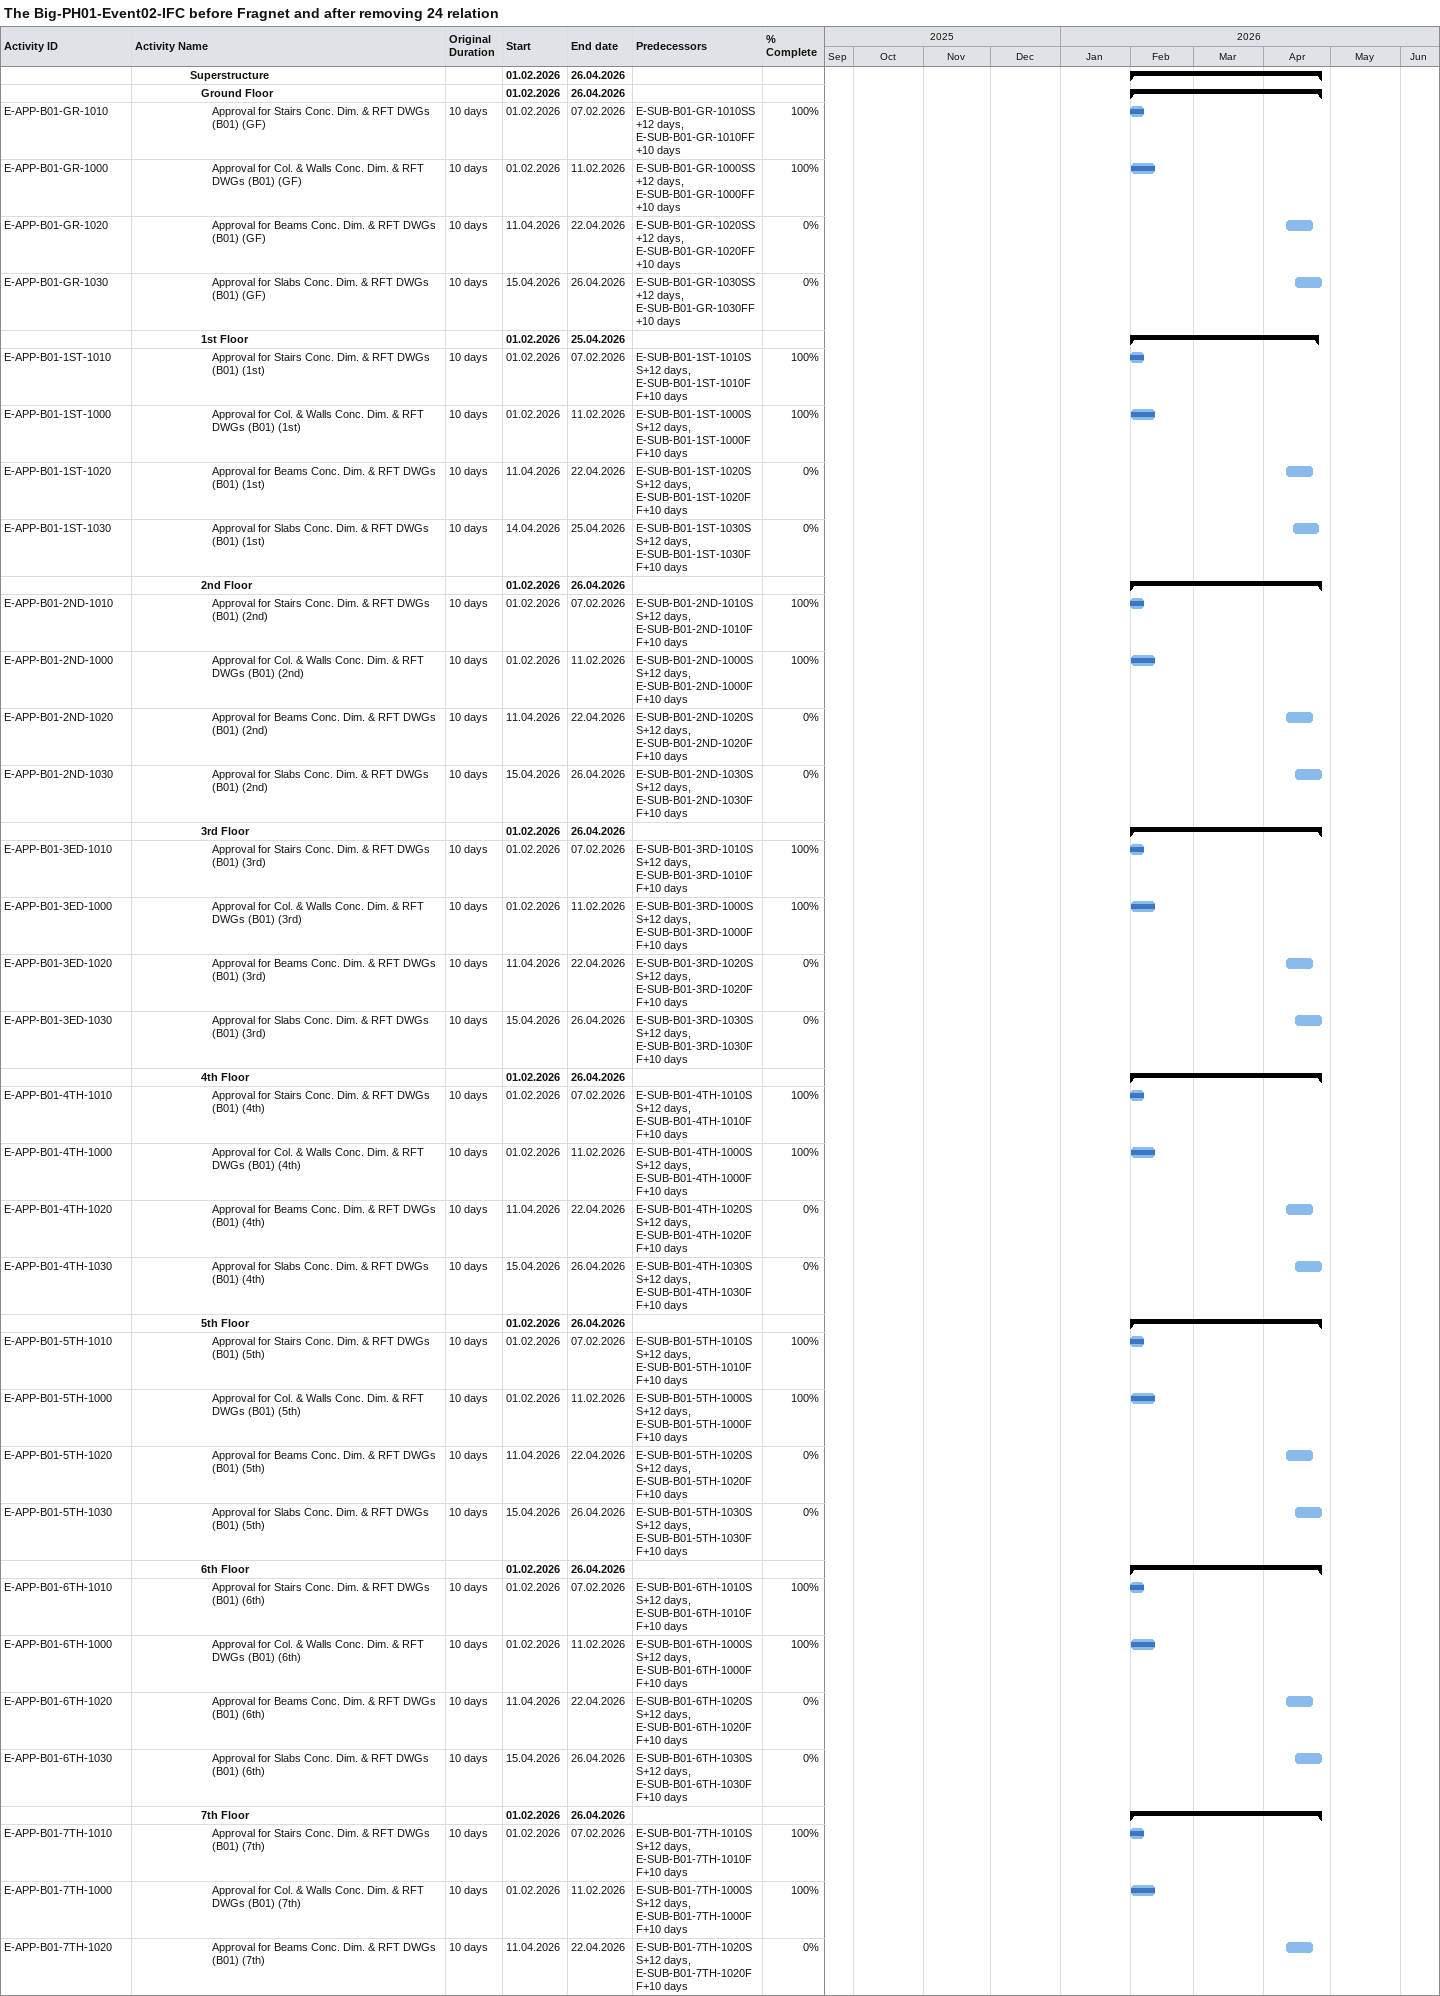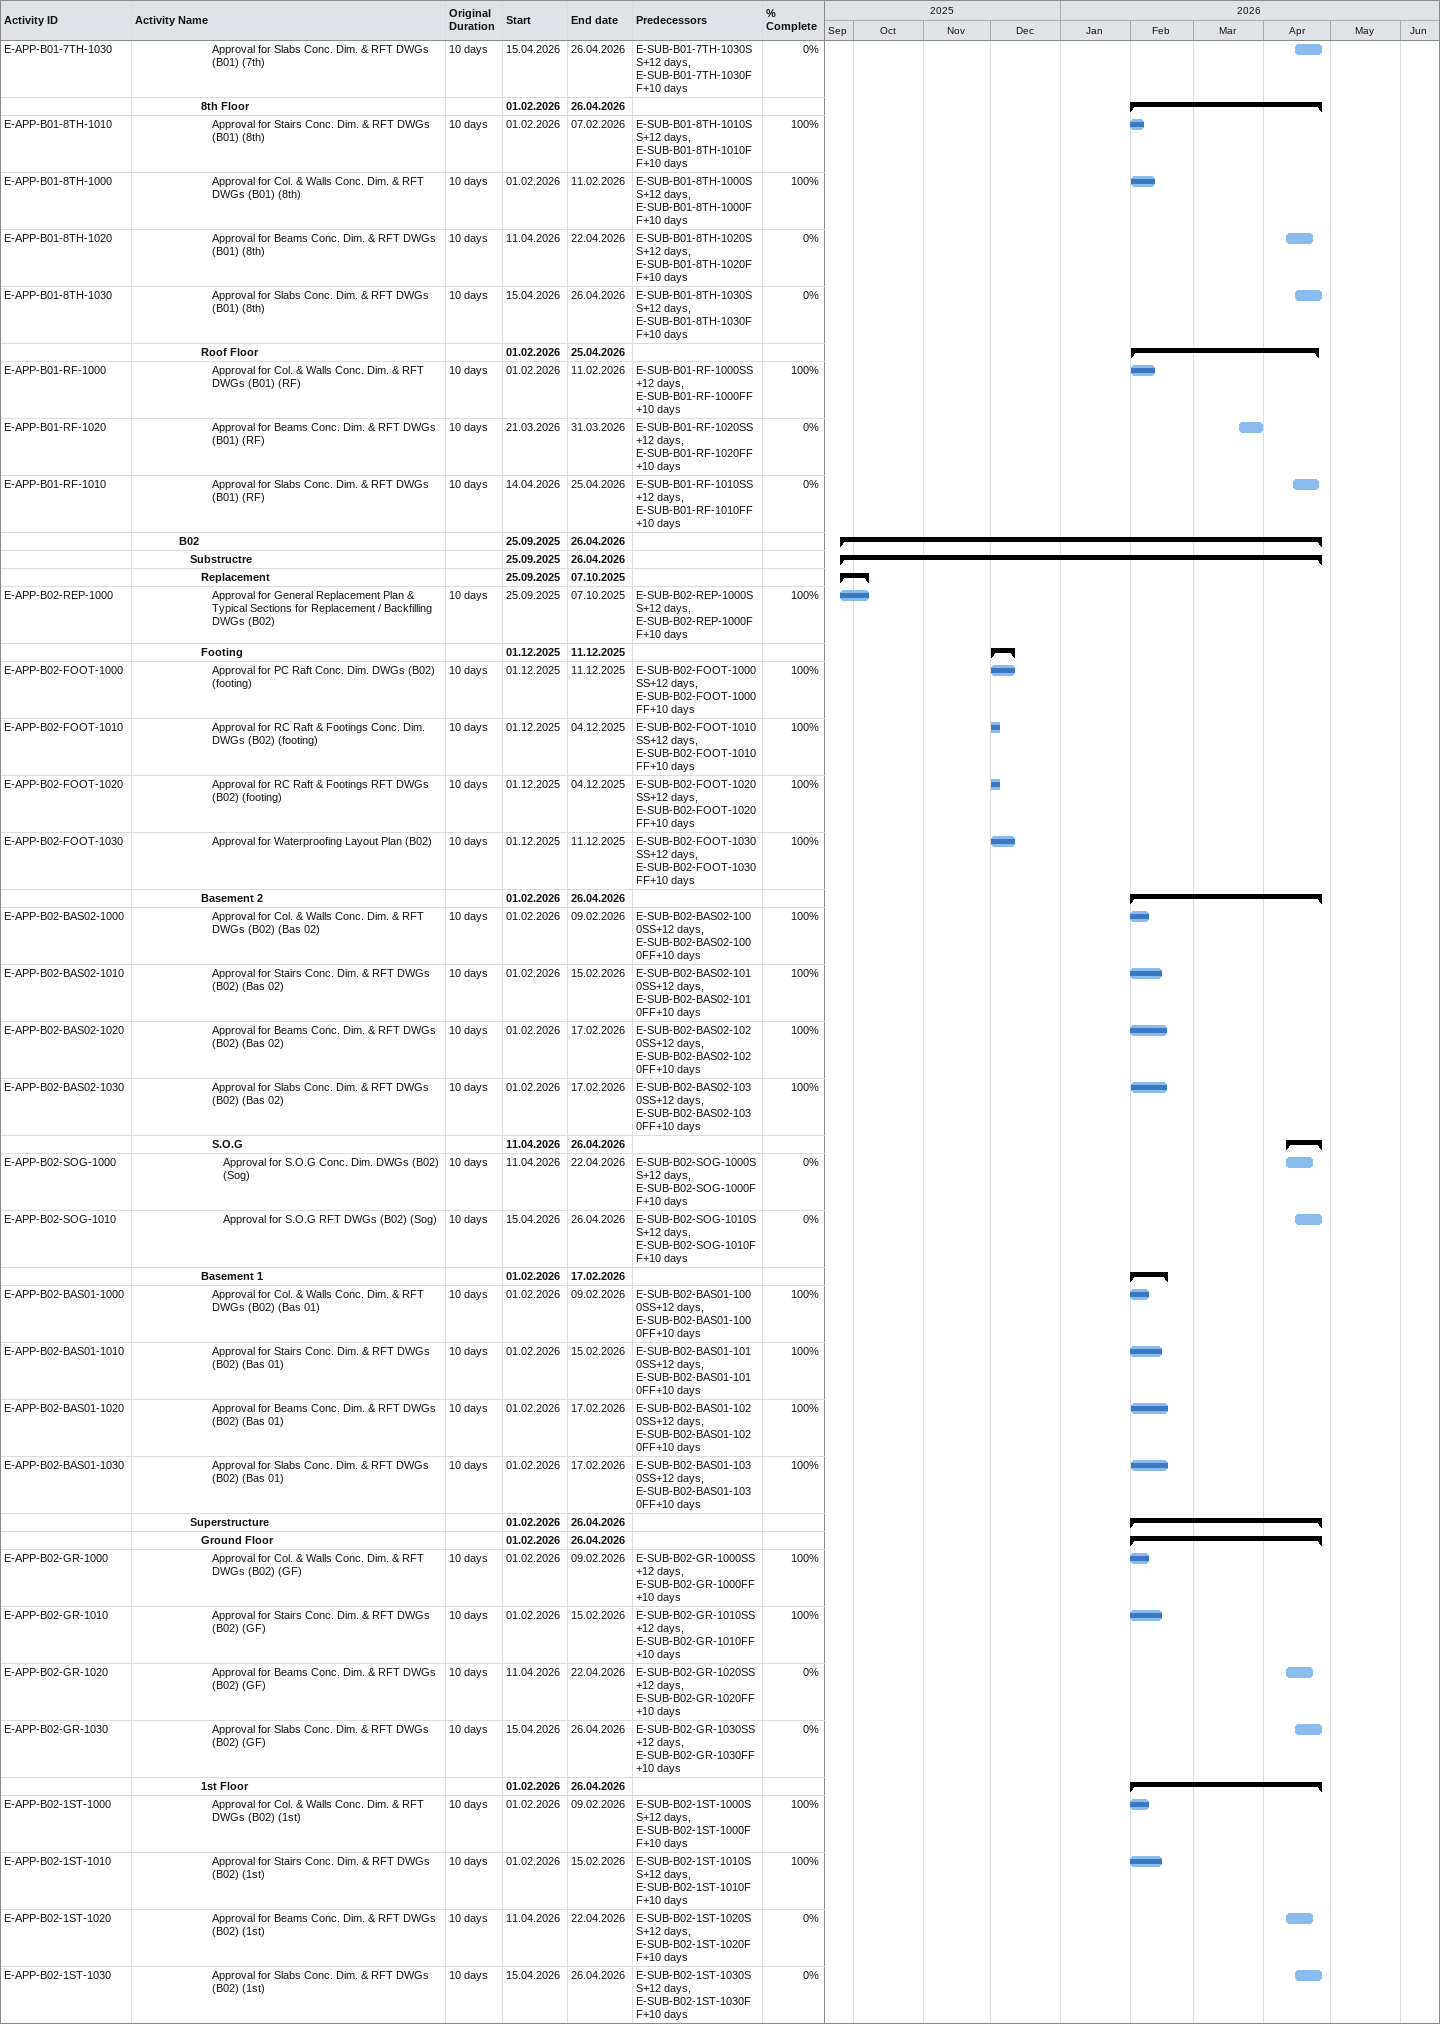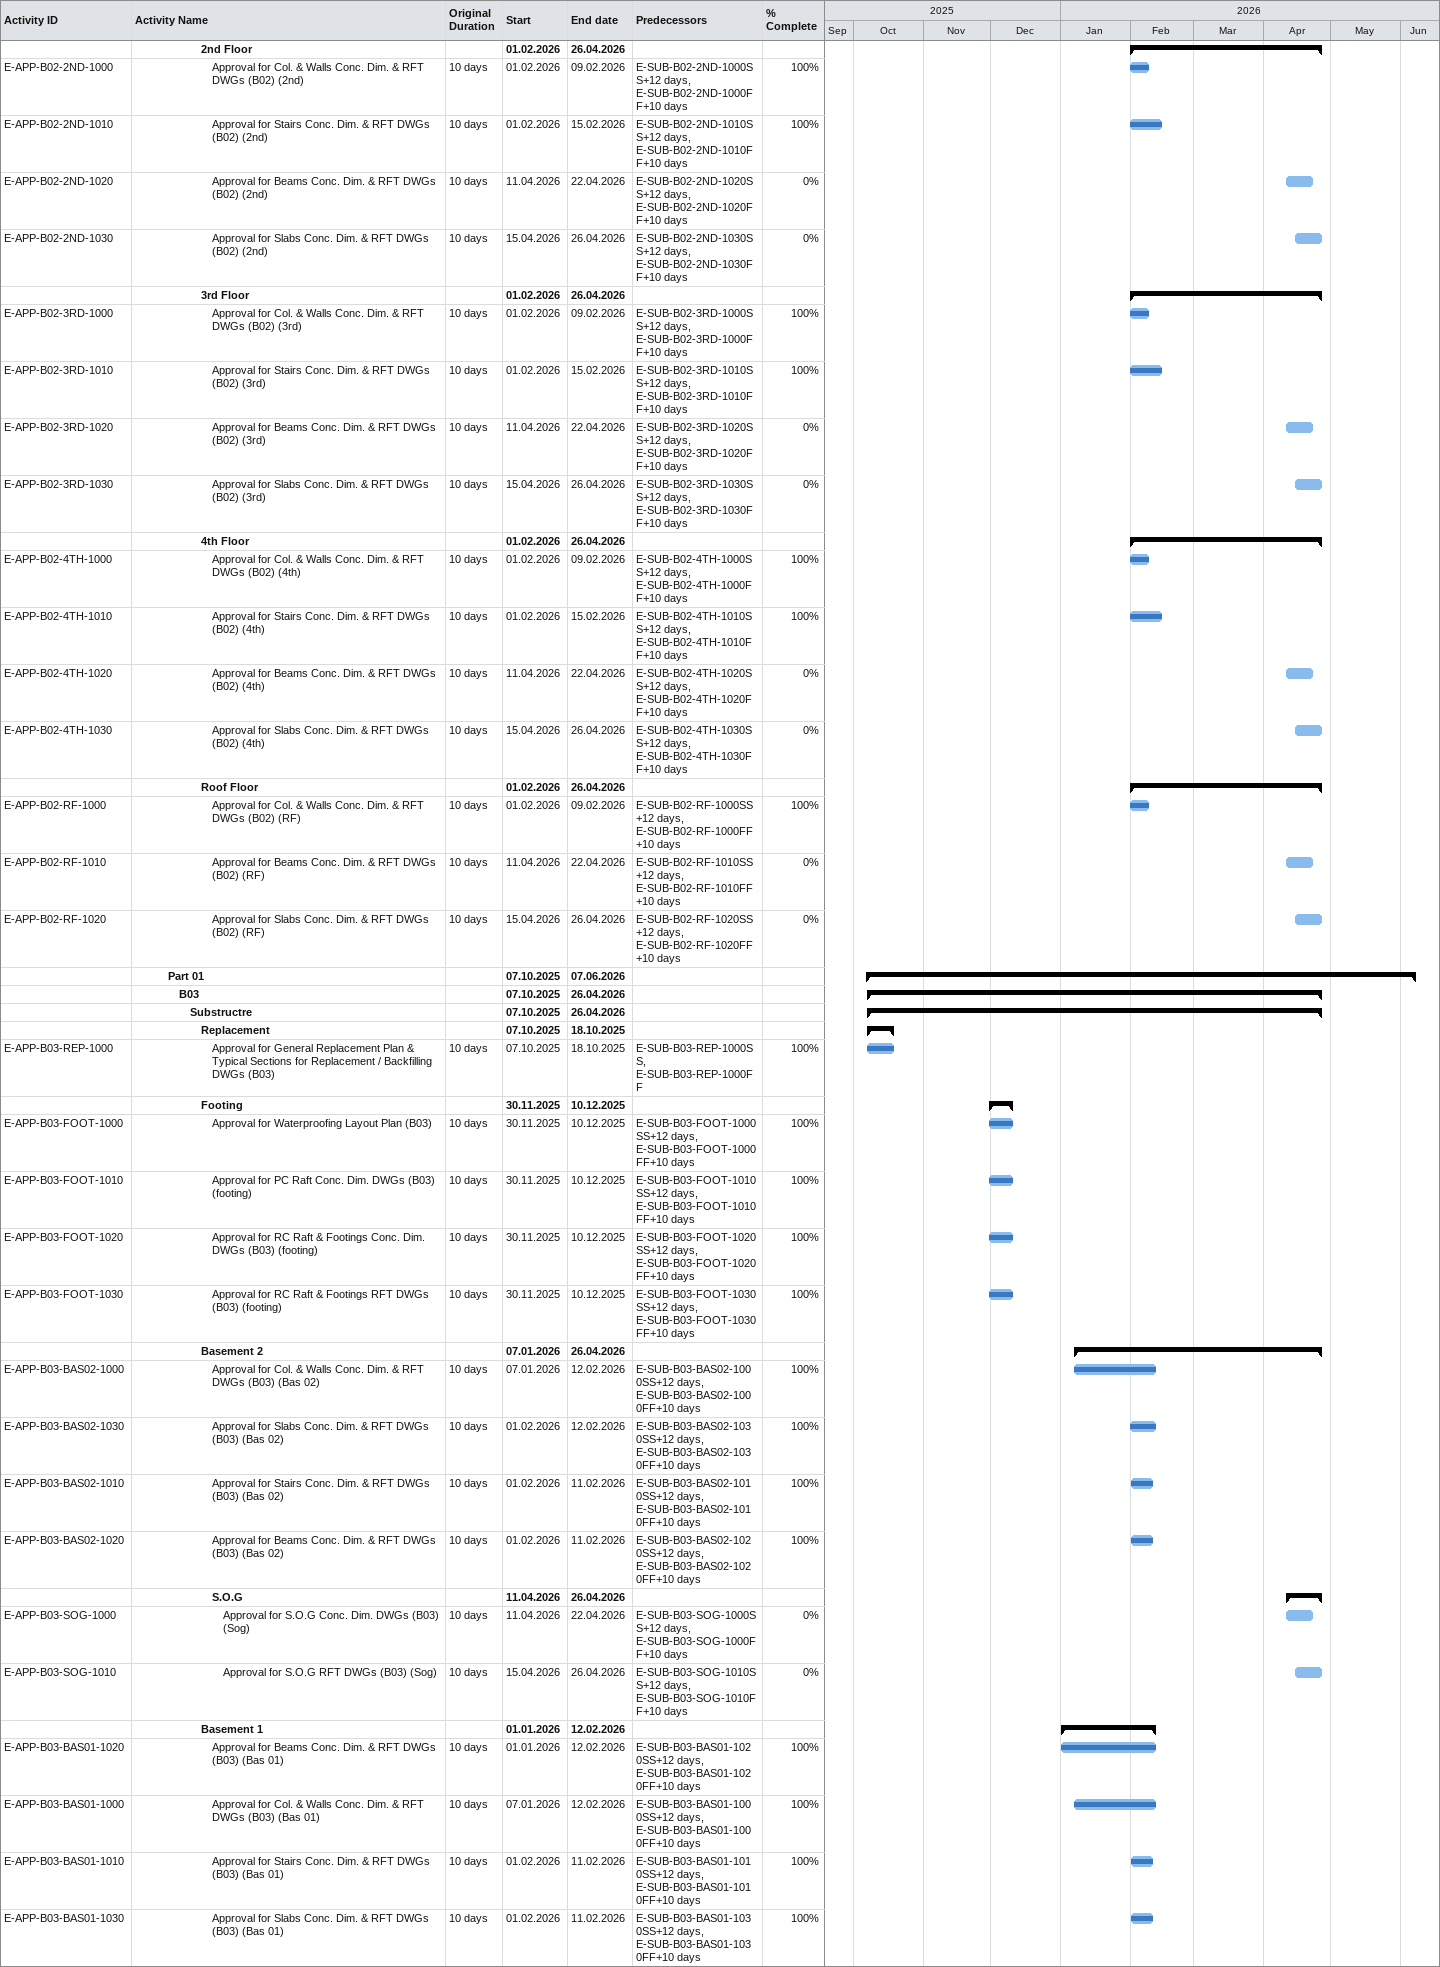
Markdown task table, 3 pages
The Big-PH01-Event02-IFC before Fragnet and after removing 24 relation

| ID | Level | Task | Original duration | Start | Finish | Predecessors | % complete |
|---|---|---|---|---|---|---|---|
|  | 6 | **Superstructure** |  | 2026-02-01 | 2026-04-26 |  |  |
|  | 7 | **Ground Floor** |  | 2026-02-01 | 2026-04-26 |  |  |
| E-APP-B01-GR-1010 | 8 | Approval for Stairs Conc. Dim. & RFT DWGs (B01) (GF) | 10d | 2026-02-01 | 2026-02-07 | E-SUB-B01-GR-1010SS+12d, E-SUB-B01-GR-1010FF+10d | 100 |
| E-APP-B01-GR-1000 | 8 | Approval for Col. & Walls Conc. Dim. & RFT DWGs (B01) (GF) | 10d | 2026-02-01 | 2026-02-11 | E-SUB-B01-GR-1000SS+12d, E-SUB-B01-GR-1000FF+10d | 100 |
| E-APP-B01-GR-1020 | 8 | Approval for Beams Conc. Dim. & RFT DWGs (B01) (GF) | 10d | 2026-04-11 | 2026-04-22 | E-SUB-B01-GR-1020SS+12d, E-SUB-B01-GR-1020FF+10d | 0 |
| E-APP-B01-GR-1030 | 8 | Approval for Slabs Conc. Dim. & RFT DWGs (B01) (GF) | 10d | 2026-04-15 | 2026-04-26 | E-SUB-B01-GR-1030SS+12d, E-SUB-B01-GR-1030FF+10d | 0 |
|  | 7 | **1st Floor** |  | 2026-02-01 | 2026-04-25 |  |  |
| E-APP-B01-1ST-1010 | 8 | Approval for Stairs Conc. Dim. & RFT DWGs (B01) (1st) | 10d | 2026-02-01 | 2026-02-07 | E-SUB-B01-1ST-1010SS+12d, E-SUB-B01-1ST-1010FF+10d | 100 |
| E-APP-B01-1ST-1000 | 8 | Approval for Col. & Walls Conc. Dim. & RFT DWGs (B01) (1st) | 10d | 2026-02-01 | 2026-02-11 | E-SUB-B01-1ST-1000SS+12d, E-SUB-B01-1ST-1000FF+10d | 100 |
| E-APP-B01-1ST-1020 | 8 | Approval for Beams Conc. Dim. & RFT DWGs (B01) (1st) | 10d | 2026-04-11 | 2026-04-22 | E-SUB-B01-1ST-1020SS+12d, E-SUB-B01-1ST-1020FF+10d | 0 |
| E-APP-B01-1ST-1030 | 8 | Approval for Slabs Conc. Dim. & RFT DWGs (B01) (1st) | 10d | 2026-04-14 | 2026-04-25 | E-SUB-B01-1ST-1030SS+12d, E-SUB-B01-1ST-1030FF+10d | 0 |
|  | 7 | **2nd Floor** |  | 2026-02-01 | 2026-04-26 |  |  |
| E-APP-B01-2ND-1010 | 8 | Approval for Stairs Conc. Dim. & RFT DWGs (B01) (2nd) | 10d | 2026-02-01 | 2026-02-07 | E-SUB-B01-2ND-1010SS+12d, E-SUB-B01-2ND-1010FF+10d | 100 |
| E-APP-B01-2ND-1000 | 8 | Approval for Col. & Walls Conc. Dim. & RFT DWGs (B01) (2nd) | 10d | 2026-02-01 | 2026-02-11 | E-SUB-B01-2ND-1000SS+12d, E-SUB-B01-2ND-1000FF+10d | 100 |
| E-APP-B01-2ND-1020 | 8 | Approval for Beams Conc. Dim. & RFT DWGs (B01) (2nd) | 10d | 2026-04-11 | 2026-04-22 | E-SUB-B01-2ND-1020SS+12d, E-SUB-B01-2ND-1020FF+10d | 0 |
| E-APP-B01-2ND-1030 | 8 | Approval for Slabs Conc. Dim. & RFT DWGs (B01) (2nd) | 10d | 2026-04-15 | 2026-04-26 | E-SUB-B01-2ND-1030SS+12d, E-SUB-B01-2ND-1030FF+10d | 0 |
|  | 7 | **3rd Floor** |  | 2026-02-01 | 2026-04-26 |  |  |
| E-APP-B01-3ED-1010 | 8 | Approval for Stairs Conc. Dim. & RFT DWGs (B01) (3rd) | 10d | 2026-02-01 | 2026-02-07 | E-SUB-B01-3RD-1010SS+12d, E-SUB-B01-3RD-1010FF+10d | 100 |
| E-APP-B01-3ED-1000 | 8 | Approval for Col. & Walls Conc. Dim. & RFT DWGs (B01) (3rd) | 10d | 2026-02-01 | 2026-02-11 | E-SUB-B01-3RD-1000SS+12d, E-SUB-B01-3RD-1000FF+10d | 100 |
| E-APP-B01-3ED-1020 | 8 | Approval for Beams Conc. Dim. & RFT DWGs (B01) (3rd) | 10d | 2026-04-11 | 2026-04-22 | E-SUB-B01-3RD-1020SS+12d, E-SUB-B01-3RD-1020FF+10d | 0 |
| E-APP-B01-3ED-1030 | 8 | Approval for Slabs Conc. Dim. & RFT DWGs (B01) (3rd) | 10d | 2026-04-15 | 2026-04-26 | E-SUB-B01-3RD-1030SS+12d, E-SUB-B01-3RD-1030FF+10d | 0 |
|  | 7 | **4th Floor** |  | 2026-02-01 | 2026-04-26 |  |  |
| E-APP-B01-4TH-1010 | 8 | Approval for Stairs Conc. Dim. & RFT DWGs (B01) (4th) | 10d | 2026-02-01 | 2026-02-07 | E-SUB-B01-4TH-1010SS+12d, E-SUB-B01-4TH-1010FF+10d | 100 |
| E-APP-B01-4TH-1000 | 8 | Approval for Col. & Walls Conc. Dim. & RFT DWGs (B01) (4th) | 10d | 2026-02-01 | 2026-02-11 | E-SUB-B01-4TH-1000SS+12d, E-SUB-B01-4TH-1000FF+10d | 100 |
| E-APP-B01-4TH-1020 | 8 | Approval for Beams Conc. Dim. & RFT DWGs (B01) (4th) | 10d | 2026-04-11 | 2026-04-22 | E-SUB-B01-4TH-1020SS+12d, E-SUB-B01-4TH-1020FF+10d | 0 |
| E-APP-B01-4TH-1030 | 8 | Approval for Slabs Conc. Dim. & RFT DWGs (B01) (4th) | 10d | 2026-04-15 | 2026-04-26 | E-SUB-B01-4TH-1030SS+12d, E-SUB-B01-4TH-1030FF+10d | 0 |
|  | 7 | **5th Floor** |  | 2026-02-01 | 2026-04-26 |  |  |
| E-APP-B01-5TH-1010 | 8 | Approval for Stairs Conc. Dim. & RFT DWGs (B01) (5th) | 10d | 2026-02-01 | 2026-02-07 | E-SUB-B01-5TH-1010SS+12d, E-SUB-B01-5TH-1010FF+10d | 100 |
| E-APP-B01-5TH-1000 | 8 | Approval for Col. & Walls Conc. Dim. & RFT DWGs (B01) (5th) | 10d | 2026-02-01 | 2026-02-11 | E-SUB-B01-5TH-1000SS+12d, E-SUB-B01-5TH-1000FF+10d | 100 |
| E-APP-B01-5TH-1020 | 8 | Approval for Beams Conc. Dim. & RFT DWGs (B01) (5th) | 10d | 2026-04-11 | 2026-04-22 | E-SUB-B01-5TH-1020SS+12d, E-SUB-B01-5TH-1020FF+10d | 0 |
| E-APP-B01-5TH-1030 | 8 | Approval for Slabs Conc. Dim. & RFT DWGs (B01) (5th) | 10d | 2026-04-15 | 2026-04-26 | E-SUB-B01-5TH-1030SS+12d, E-SUB-B01-5TH-1030FF+10d | 0 |
|  | 7 | **6th Floor** |  | 2026-02-01 | 2026-04-26 |  |  |
| E-APP-B01-6TH-1010 | 8 | Approval for Stairs Conc. Dim. & RFT DWGs (B01) (6th) | 10d | 2026-02-01 | 2026-02-07 | E-SUB-B01-6TH-1010SS+12d, E-SUB-B01-6TH-1010FF+10d | 100 |
| E-APP-B01-6TH-1000 | 8 | Approval for Col. & Walls Conc. Dim. & RFT DWGs (B01) (6th) | 10d | 2026-02-01 | 2026-02-11 | E-SUB-B01-6TH-1000SS+12d, E-SUB-B01-6TH-1000FF+10d | 100 |
| E-APP-B01-6TH-1020 | 8 | Approval for Beams Conc. Dim. & RFT DWGs (B01) (6th) | 10d | 2026-04-11 | 2026-04-22 | E-SUB-B01-6TH-1020SS+12d, E-SUB-B01-6TH-1020FF+10d | 0 |
| E-APP-B01-6TH-1030 | 8 | Approval for Slabs Conc. Dim. & RFT DWGs (B01) (6th) | 10d | 2026-04-15 | 2026-04-26 | E-SUB-B01-6TH-1030SS+12d, E-SUB-B01-6TH-1030FF+10d | 0 |
|  | 7 | **7th Floor** |  | 2026-02-01 | 2026-04-26 |  |  |
| E-APP-B01-7TH-1010 | 8 | Approval for Stairs Conc. Dim. & RFT DWGs (B01) (7th) | 10d | 2026-02-01 | 2026-02-07 | E-SUB-B01-7TH-1010SS+12d, E-SUB-B01-7TH-1010FF+10d | 100 |
| E-APP-B01-7TH-1000 | 8 | Approval for Col. & Walls Conc. Dim. & RFT DWGs (B01) (7th) | 10d | 2026-02-01 | 2026-02-11 | E-SUB-B01-7TH-1000SS+12d, E-SUB-B01-7TH-1000FF+10d | 100 |
| E-APP-B01-7TH-1020 | 8 | Approval for Beams Conc. Dim. & RFT DWGs (B01) (7th) | 10d | 2026-04-11 | 2026-04-22 | E-SUB-B01-7TH-1020SS+12d, E-SUB-B01-7TH-1020FF+10d | 0 |
| E-APP-B01-7TH-1030 | 8 | Approval for Slabs Conc. Dim. & RFT DWGs (B01) (7th) | 10d | 2026-04-15 | 2026-04-26 | E-SUB-B01-7TH-1030SS+12d, E-SUB-B01-7TH-1030FF+10d | 0 |
|  | 7 | **8th Floor** |  | 2026-02-01 | 2026-04-26 |  |  |
| E-APP-B01-8TH-1010 | 8 | Approval for Stairs Conc. Dim. & RFT DWGs (B01) (8th) | 10d | 2026-02-01 | 2026-02-07 | E-SUB-B01-8TH-1010SS+12d, E-SUB-B01-8TH-1010FF+10d | 100 |
| E-APP-B01-8TH-1000 | 8 | Approval for Col. & Walls Conc. Dim. & RFT DWGs (B01) (8th) | 10d | 2026-02-01 | 2026-02-11 | E-SUB-B01-8TH-1000SS+12d, E-SUB-B01-8TH-1000FF+10d | 100 |
| E-APP-B01-8TH-1020 | 8 | Approval for Beams Conc. Dim. & RFT DWGs (B01) (8th) | 10d | 2026-04-11 | 2026-04-22 | E-SUB-B01-8TH-1020SS+12d, E-SUB-B01-8TH-1020FF+10d | 0 |
| E-APP-B01-8TH-1030 | 8 | Approval for Slabs Conc. Dim. & RFT DWGs (B01) (8th) | 10d | 2026-04-15 | 2026-04-26 | E-SUB-B01-8TH-1030SS+12d, E-SUB-B01-8TH-1030FF+10d | 0 |
|  | 7 | **Roof Floor** |  | 2026-02-01 | 2026-04-25 |  |  |
| E-APP-B01-RF-1000 | 8 | Approval for Col. & Walls Conc. Dim. & RFT DWGs (B01) (RF) | 10d | 2026-02-01 | 2026-02-11 | E-SUB-B01-RF-1000SS+12d, E-SUB-B01-RF-1000FF+10d | 100 |
| E-APP-B01-RF-1020 | 8 | Approval for Beams Conc. Dim. & RFT DWGs (B01) (RF) | 10d | 2026-03-21 | 2026-03-31 | E-SUB-B01-RF-1020SS+12d, E-SUB-B01-RF-1020FF+10d | 0 |
| E-APP-B01-RF-1010 | 8 | Approval for Slabs Conc. Dim. & RFT DWGs (B01) (RF) | 10d | 2026-04-14 | 2026-04-25 | E-SUB-B01-RF-1010SS+12d, E-SUB-B01-RF-1010FF+10d | 0 |
|  | 5 | **B02** |  | 2025-09-25 | 2026-04-26 |  |  |
|  | 6 | **Substructre** |  | 2025-09-25 | 2026-04-26 |  |  |
|  | 7 | **Replacement** |  | 2025-09-25 | 2025-10-07 |  |  |
| E-APP-B02-REP-1000 | 8 | Approval for General Replacement Plan & Typical Sections for Replacement / Backfilling DWGs (B02) | 10d | 2025-09-25 | 2025-10-07 | E-SUB-B02-REP-1000SS+12d, E-SUB-B02-REP-1000FF+10d | 100 |
|  | 7 | **Footing** |  | 2025-12-01 | 2025-12-11 |  |  |
| E-APP-B02-FOOT-1000 | 8 | Approval for PC Raft Conc. Dim. DWGs (B02) (footing) | 10d | 2025-12-01 | 2025-12-11 | E-SUB-B02-FOOT-1000SS+12d, E-SUB-B02-FOOT-1000FF+10d | 100 |
| E-APP-B02-FOOT-1010 | 8 | Approval for RC Raft & Footings Conc. Dim. DWGs (B02) (footing) | 10d | 2025-12-01 | 2025-12-04 | E-SUB-B02-FOOT-1010SS+12d, E-SUB-B02-FOOT-1010FF+10d | 100 |
| E-APP-B02-FOOT-1020 | 8 | Approval for RC Raft & Footings RFT DWGs (B02) (footing) | 10d | 2025-12-01 | 2025-12-04 | E-SUB-B02-FOOT-1020SS+12d, E-SUB-B02-FOOT-1020FF+10d | 100 |
| E-APP-B02-FOOT-1030 | 8 | Approval for Waterproofing Layout Plan (B02) | 10d | 2025-12-01 | 2025-12-11 | E-SUB-B02-FOOT-1030SS+12d, E-SUB-B02-FOOT-1030FF+10d | 100 |
|  | 7 | **Basement 2** |  | 2026-02-01 | 2026-04-26 |  |  |
| E-APP-B02-BAS02-1000 | 8 | Approval for Col. & Walls Conc. Dim. & RFT DWGs (B02) (Bas 02) | 10d | 2026-02-01 | 2026-02-09 | E-SUB-B02-BAS02-1000SS+12d, E-SUB-B02-BAS02-1000FF+10d | 100 |
| E-APP-B02-BAS02-1010 | 8 | Approval for Stairs Conc. Dim. & RFT DWGs (B02) (Bas 02) | 10d | 2026-02-01 | 2026-02-15 | E-SUB-B02-BAS02-1010SS+12d, E-SUB-B02-BAS02-1010FF+10d | 100 |
| E-APP-B02-BAS02-1020 | 8 | Approval for Beams Conc. Dim. & RFT DWGs (B02) (Bas 02) | 10d | 2026-02-01 | 2026-02-17 | E-SUB-B02-BAS02-1020SS+12d, E-SUB-B02-BAS02-1020FF+10d | 100 |
| E-APP-B02-BAS02-1030 | 8 | Approval for Slabs Conc. Dim. & RFT DWGs (B02) (Bas 02) | 10d | 2026-02-01 | 2026-02-17 | E-SUB-B02-BAS02-1030SS+12d, E-SUB-B02-BAS02-1030FF+10d | 100 |
|  | 8 | **S.O.G** |  | 2026-04-11 | 2026-04-26 |  |  |
| E-APP-B02-SOG-1000 | 9 | Approval for S.O.G Conc. Dim. DWGs (B02) (Sog) | 10d | 2026-04-11 | 2026-04-22 | E-SUB-B02-SOG-1000SS+12d, E-SUB-B02-SOG-1000FF+10d | 0 |
| E-APP-B02-SOG-1010 | 9 | Approval for S.O.G RFT DWGs (B02) (Sog) | 10d | 2026-04-15 | 2026-04-26 | E-SUB-B02-SOG-1010SS+12d, E-SUB-B02-SOG-1010FF+10d | 0 |
|  | 7 | **Basement 1** |  | 2026-02-01 | 2026-02-17 |  |  |
| E-APP-B02-BAS01-1000 | 8 | Approval for Col. & Walls Conc. Dim. & RFT DWGs (B02) (Bas 01) | 10d | 2026-02-01 | 2026-02-09 | E-SUB-B02-BAS01-1000SS+12d, E-SUB-B02-BAS01-1000FF+10d | 100 |
| E-APP-B02-BAS01-1010 | 8 | Approval for Stairs Conc. Dim. & RFT DWGs (B02) (Bas 01) | 10d | 2026-02-01 | 2026-02-15 | E-SUB-B02-BAS01-1010SS+12d, E-SUB-B02-BAS01-1010FF+10d | 100 |
| E-APP-B02-BAS01-1020 | 8 | Approval for Beams Conc. Dim. & RFT DWGs (B02) (Bas 01) | 10d | 2026-02-01 | 2026-02-17 | E-SUB-B02-BAS01-1020SS+12d, E-SUB-B02-BAS01-1020FF+10d | 100 |
| E-APP-B02-BAS01-1030 | 8 | Approval for Slabs Conc. Dim. & RFT DWGs (B02) (Bas 01) | 10d | 2026-02-01 | 2026-02-17 | E-SUB-B02-BAS01-1030SS+12d, E-SUB-B02-BAS01-1030FF+10d | 100 |
|  | 6 | **Superstructure** |  | 2026-02-01 | 2026-04-26 |  |  |
|  | 7 | **Ground Floor** |  | 2026-02-01 | 2026-04-26 |  |  |
| E-APP-B02-GR-1000 | 8 | Approval for Col. & Walls Conc. Dim. & RFT DWGs (B02) (GF) | 10d | 2026-02-01 | 2026-02-09 | E-SUB-B02-GR-1000SS+12d, E-SUB-B02-GR-1000FF+10d | 100 |
| E-APP-B02-GR-1010 | 8 | Approval for Stairs Conc. Dim. & RFT DWGs (B02) (GF) | 10d | 2026-02-01 | 2026-02-15 | E-SUB-B02-GR-1010SS+12d, E-SUB-B02-GR-1010FF+10d | 100 |
| E-APP-B02-GR-1020 | 8 | Approval for Beams Conc. Dim. & RFT DWGs (B02) (GF) | 10d | 2026-04-11 | 2026-04-22 | E-SUB-B02-GR-1020SS+12d, E-SUB-B02-GR-1020FF+10d | 0 |
| E-APP-B02-GR-1030 | 8 | Approval for Slabs Conc. Dim. & RFT DWGs (B02) (GF) | 10d | 2026-04-15 | 2026-04-26 | E-SUB-B02-GR-1030SS+12d, E-SUB-B02-GR-1030FF+10d | 0 |
|  | 7 | **1st Floor** |  | 2026-02-01 | 2026-04-26 |  |  |
| E-APP-B02-1ST-1000 | 8 | Approval for Col. & Walls Conc. Dim. & RFT DWGs (B02) (1st) | 10d | 2026-02-01 | 2026-02-09 | E-SUB-B02-1ST-1000SS+12d, E-SUB-B02-1ST-1000FF+10d | 100 |
| E-APP-B02-1ST-1010 | 8 | Approval for Stairs Conc. Dim. & RFT DWGs (B02) (1st) | 10d | 2026-02-01 | 2026-02-15 | E-SUB-B02-1ST-1010SS+12d, E-SUB-B02-1ST-1010FF+10d | 100 |
| E-APP-B02-1ST-1020 | 8 | Approval for Beams Conc. Dim. & RFT DWGs (B02) (1st) | 10d | 2026-04-11 | 2026-04-22 | E-SUB-B02-1ST-1020SS+12d, E-SUB-B02-1ST-1020FF+10d | 0 |
| E-APP-B02-1ST-1030 | 8 | Approval for Slabs Conc. Dim. & RFT DWGs (B02) (1st) | 10d | 2026-04-15 | 2026-04-26 | E-SUB-B02-1ST-1030SS+12d, E-SUB-B02-1ST-1030FF+10d | 0 |
|  | 7 | **2nd Floor** |  | 2026-02-01 | 2026-04-26 |  |  |
| E-APP-B02-2ND-1000 | 8 | Approval for Col. & Walls Conc. Dim. & RFT DWGs (B02) (2nd) | 10d | 2026-02-01 | 2026-02-09 | E-SUB-B02-2ND-1000SS+12d, E-SUB-B02-2ND-1000FF+10d | 100 |
| E-APP-B02-2ND-1010 | 8 | Approval for Stairs Conc. Dim. & RFT DWGs (B02) (2nd) | 10d | 2026-02-01 | 2026-02-15 | E-SUB-B02-2ND-1010SS+12d, E-SUB-B02-2ND-1010FF+10d | 100 |
| E-APP-B02-2ND-1020 | 8 | Approval for Beams Conc. Dim. & RFT DWGs (B02) (2nd) | 10d | 2026-04-11 | 2026-04-22 | E-SUB-B02-2ND-1020SS+12d, E-SUB-B02-2ND-1020FF+10d | 0 |
| E-APP-B02-2ND-1030 | 8 | Approval for Slabs Conc. Dim. & RFT DWGs (B02) (2nd) | 10d | 2026-04-15 | 2026-04-26 | E-SUB-B02-2ND-1030SS+12d, E-SUB-B02-2ND-1030FF+10d | 0 |
|  | 7 | **3rd Floor** |  | 2026-02-01 | 2026-04-26 |  |  |
| E-APP-B02-3RD-1000 | 8 | Approval for Col. & Walls Conc. Dim. & RFT DWGs (B02) (3rd) | 10d | 2026-02-01 | 2026-02-09 | E-SUB-B02-3RD-1000SS+12d, E-SUB-B02-3RD-1000FF+10d | 100 |
| E-APP-B02-3RD-1010 | 8 | Approval for Stairs Conc. Dim. & RFT DWGs (B02) (3rd) | 10d | 2026-02-01 | 2026-02-15 | E-SUB-B02-3RD-1010SS+12d, E-SUB-B02-3RD-1010FF+10d | 100 |
| E-APP-B02-3RD-1020 | 8 | Approval for Beams Conc. Dim. & RFT DWGs (B02) (3rd) | 10d | 2026-04-11 | 2026-04-22 | E-SUB-B02-3RD-1020SS+12d, E-SUB-B02-3RD-1020FF+10d | 0 |
| E-APP-B02-3RD-1030 | 8 | Approval for Slabs Conc. Dim. & RFT DWGs (B02) (3rd) | 10d | 2026-04-15 | 2026-04-26 | E-SUB-B02-3RD-1030SS+12d, E-SUB-B02-3RD-1030FF+10d | 0 |
|  | 7 | **4th Floor** |  | 2026-02-01 | 2026-04-26 |  |  |
| E-APP-B02-4TH-1000 | 8 | Approval for Col. & Walls Conc. Dim. & RFT DWGs (B02) (4th) | 10d | 2026-02-01 | 2026-02-09 | E-SUB-B02-4TH-1000SS+12d, E-SUB-B02-4TH-1000FF+10d | 100 |
| E-APP-B02-4TH-1010 | 8 | Approval for Stairs Conc. Dim. & RFT DWGs (B02) (4th) | 10d | 2026-02-01 | 2026-02-15 | E-SUB-B02-4TH-1010SS+12d, E-SUB-B02-4TH-1010FF+10d | 100 |
| E-APP-B02-4TH-1020 | 8 | Approval for Beams Conc. Dim. & RFT DWGs (B02) (4th) | 10d | 2026-04-11 | 2026-04-22 | E-SUB-B02-4TH-1020SS+12d, E-SUB-B02-4TH-1020FF+10d | 0 |
| E-APP-B02-4TH-1030 | 8 | Approval for Slabs Conc. Dim. & RFT DWGs (B02) (4th) | 10d | 2026-04-15 | 2026-04-26 | E-SUB-B02-4TH-1030SS+12d, E-SUB-B02-4TH-1030FF+10d | 0 |
|  | 7 | **Roof Floor** |  | 2026-02-01 | 2026-04-26 |  |  |
| E-APP-B02-RF-1000 | 8 | Approval for Col. & Walls Conc. Dim. & RFT DWGs (B02) (RF) | 10d | 2026-02-01 | 2026-02-09 | E-SUB-B02-RF-1000SS+12d, E-SUB-B02-RF-1000FF+10d | 100 |
| E-APP-B02-RF-1010 | 8 | Approval for Beams Conc. Dim. & RFT DWGs (B02) (RF) | 10d | 2026-04-11 | 2026-04-22 | E-SUB-B02-RF-1010SS+12d, E-SUB-B02-RF-1010FF+10d | 0 |
| E-APP-B02-RF-1020 | 8 | Approval for Slabs Conc. Dim. & RFT DWGs (B02) (RF) | 10d | 2026-04-15 | 2026-04-26 | E-SUB-B02-RF-1020SS+12d, E-SUB-B02-RF-1020FF+10d | 0 |
|  | 4 | **Part 01** |  | 2025-10-07 | 2026-06-07 |  |  |
|  | 5 | **B03** |  | 2025-10-07 | 2026-04-26 |  |  |
|  | 6 | **Substructre** |  | 2025-10-07 | 2026-04-26 |  |  |
|  | 7 | **Replacement** |  | 2025-10-07 | 2025-10-18 |  |  |
| E-APP-B03-REP-1000 | 8 | Approval for General Replacement Plan & Typical Sections for Replacement / Backfilling DWGs (B03) | 10d | 2025-10-07 | 2025-10-18 | E-SUB-B03-REP-1000SS, E-SUB-B03-REP-1000FF | 100 |
|  | 7 | **Footing** |  | 2025-11-30 | 2025-12-10 |  |  |
| E-APP-B03-FOOT-1000 | 8 | Approval for Waterproofing Layout Plan (B03) | 10d | 2025-11-30 | 2025-12-10 | E-SUB-B03-FOOT-1000SS+12d, E-SUB-B03-FOOT-1000FF+10d | 100 |
| E-APP-B03-FOOT-1010 | 8 | Approval for PC Raft Conc. Dim. DWGs (B03) (footing) | 10d | 2025-11-30 | 2025-12-10 | E-SUB-B03-FOOT-1010SS+12d, E-SUB-B03-FOOT-1010FF+10d | 100 |
| E-APP-B03-FOOT-1020 | 8 | Approval for RC Raft & Footings Conc. Dim. DWGs (B03) (footing) | 10d | 2025-11-30 | 2025-12-10 | E-SUB-B03-FOOT-1020SS+12d, E-SUB-B03-FOOT-1020FF+10d | 100 |
| E-APP-B03-FOOT-1030 | 8 | Approval for RC Raft & Footings RFT DWGs (B03) (footing) | 10d | 2025-11-30 | 2025-12-10 | E-SUB-B03-FOOT-1030SS+12d, E-SUB-B03-FOOT-1030FF+10d | 100 |
|  | 7 | **Basement 2** |  | 2026-01-07 | 2026-04-26 |  |  |
| E-APP-B03-BAS02-1000 | 8 | Approval for Col. & Walls Conc. Dim. & RFT DWGs (B03) (Bas 02) | 10d | 2026-01-07 | 2026-02-12 | E-SUB-B03-BAS02-1000SS+12d, E-SUB-B03-BAS02-1000FF+10d | 100 |
| E-APP-B03-BAS02-1030 | 8 | Approval for Slabs Conc. Dim. & RFT DWGs (B03) (Bas 02) | 10d | 2026-02-01 | 2026-02-12 | E-SUB-B03-BAS02-1030SS+12d, E-SUB-B03-BAS02-1030FF+10d | 100 |
| E-APP-B03-BAS02-1010 | 8 | Approval for Stairs Conc. Dim. & RFT DWGs (B03) (Bas 02) | 10d | 2026-02-01 | 2026-02-11 | E-SUB-B03-BAS02-1010SS+12d, E-SUB-B03-BAS02-1010FF+10d | 100 |
| E-APP-B03-BAS02-1020 | 8 | Approval for Beams Conc. Dim. & RFT DWGs (B03) (Bas 02) | 10d | 2026-02-01 | 2026-02-11 | E-SUB-B03-BAS02-1020SS+12d, E-SUB-B03-BAS02-1020FF+10d | 100 |
|  | 8 | **S.O.G** |  | 2026-04-11 | 2026-04-26 |  |  |
| E-APP-B03-SOG-1000 | 9 | Approval for S.O.G Conc. Dim. DWGs (B03) (Sog) | 10d | 2026-04-11 | 2026-04-22 | E-SUB-B03-SOG-1000SS+12d, E-SUB-B03-SOG-1000FF+10d | 0 |
| E-APP-B03-SOG-1010 | 9 | Approval for S.O.G RFT DWGs (B03) (Sog) | 10d | 2026-04-15 | 2026-04-26 | E-SUB-B03-SOG-1010SS+12d, E-SUB-B03-SOG-1010FF+10d | 0 |
|  | 7 | **Basement 1** |  | 2026-01-01 | 2026-02-12 |  |  |
| E-APP-B03-BAS01-1020 | 8 | Approval for Beams Conc. Dim. & RFT DWGs (B03) (Bas 01) | 10d | 2026-01-01 | 2026-02-12 | E-SUB-B03-BAS01-1020SS+12d, E-SUB-B03-BAS01-1020FF+10d | 100 |
| E-APP-B03-BAS01-1000 | 8 | Approval for Col. & Walls Conc. Dim. & RFT DWGs (B03) (Bas 01) | 10d | 2026-01-07 | 2026-02-12 | E-SUB-B03-BAS01-1000SS+12d, E-SUB-B03-BAS01-1000FF+10d | 100 |
| E-APP-B03-BAS01-1010 | 8 | Approval for Stairs Conc. Dim. & RFT DWGs (B03) (Bas 01) | 10d | 2026-02-01 | 2026-02-11 | E-SUB-B03-BAS01-1010SS+12d, E-SUB-B03-BAS01-1010FF+10d | 100 |
| E-APP-B03-BAS01-1030 | 8 | Approval for Slabs Conc. Dim. & RFT DWGs (B03) (Bas 01) | 10d | 2026-02-01 | 2026-02-11 | E-SUB-B03-BAS01-1030SS+12d, E-SUB-B03-BAS01-1030FF+10d | 100 |
